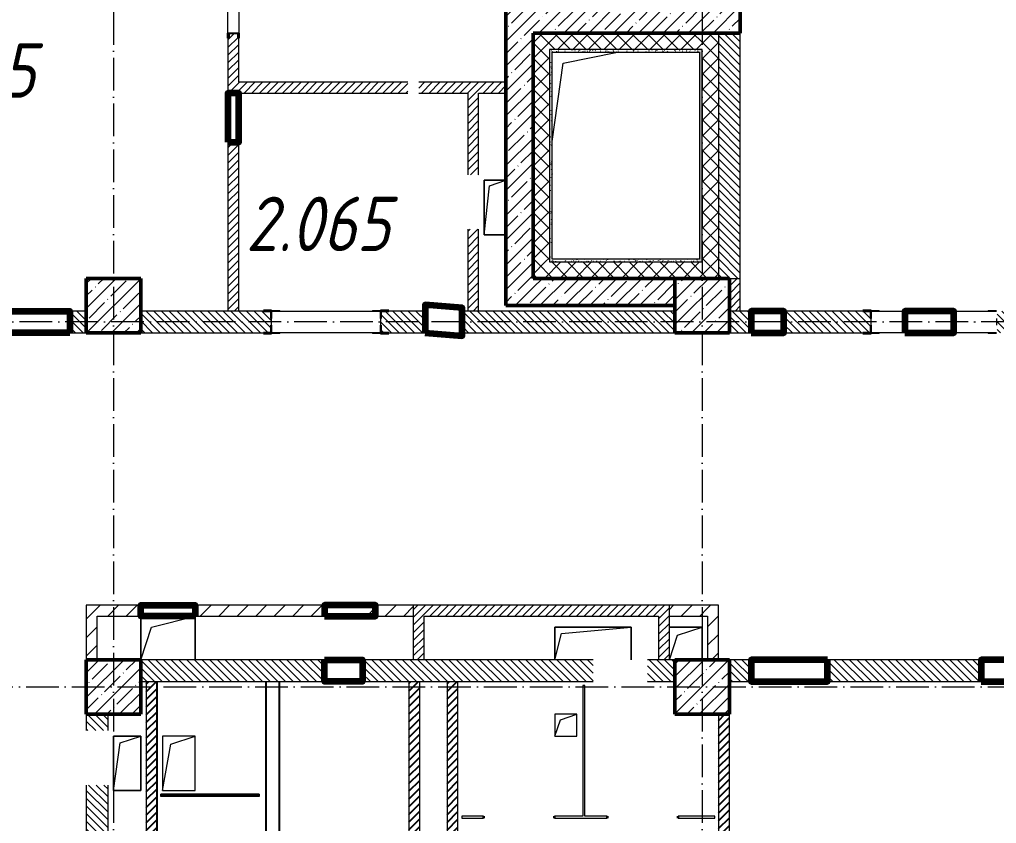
# Model space of a CAD drawing. Header units: millimetres. Extents: x -356862 to 418287, y 0 to 839748.
# Drawn here: x 61297 to 70258, y 509694 to 517072 of the extents above; entities that cross this region are included whole.
import ezdxf

# ---------------------------------------------------------------- set-up
doc = ezdxf.new("R2010")
doc.units = ezdxf.units.MM
doc.linetypes.add('50_200_ШТРИХ_1Т_ш5_п1_п1_', pattern=[700, 500, -100, 0, -100])
for name, color, linetype, lineweight in [('9.7) Заделка 956 шт', 6, 'Continuous', 158), ('A-DOOR-OPNG-MCUT', 7, 'Continuous', 35), ('A-FLOR-____-OTLN', 7, 'Continuous', 9), ('A-GENM-____-MCUT', 7, 'Continuous', 25), ('A-GENM-____-OTLN', 7, 'Continuous', 9), ('A-GENM-____-OTLN-1', 7, 'Continuous', 25), ('A-WALL-____-MCUT', 7, 'Continuous', 13), ('A-WALL-____-MCUT-1', 7, 'Continuous', 9), ('A-WALL-____-MCUT-2', 7, 'Continuous', 50), ('A-WALL-____-PATT-1', 7, 'Continuous', 9), ('A-WALL-FNSH-MCUT-1', 7, 'Continuous', 9), ('I-WALL-____-OTLN', 7, 'Continuous', 9), ('S-COLS-____-MCUT', 7, 'Continuous', 50), ('S-COLS-____-OTLN', 7, 'Continuous', 9), ('S-GRID-____-OTLN-1', 7, '50_200_ШТРИХ_1Т_ш5_п1_п1_', 9), ('Марки помещений', 7, 'Continuous', 9)]:
    doc.layers.add(name, color=color, linetype=linetype, lineweight=lineweight)
doc.layers.add('A-DOOR-____-OTLN-1', color=7, linetype='Continuous', lineweight=9, true_color=0xffffff)
doc.layers.add('A-WALL-____-PATT-2', color=7, linetype='Continuous', lineweight=9, true_color=0x787878)
doc.styles.add('ISOCPEUR_I_2', font='isocpeui.ttf', dxfattribs={"width": 0.85, "height": 2.3})
pattern_1 = [(135, (-15591.663, 459015.94), (-35.35534, -35.35534), [])]
pattern_2 = [(45, (-15591.663, 459015.94), (-35.35534, 35.35534), [])]
pattern_3 = [(45, (-15591.66, 459015.94), (-84.85281, 84.85281), [])]
pattern_4 = [(45, (-15591.66, 459015.94), (-114.04925, 114.04925), []), (45, (-15477.61, 459015.94), (-114.04925, 114.04925), [201.612, -40.322, 3.353, -36.97])]
pattern_5 = [(0, (-15591.663, 459015.94), (81.28, 20.32), [3.353, -57.607, 3.353, -57.607, -325.12]), (0, (-15591.663, 459015.94), (81.28, 20.32), [-121.92, 3.353, -118.567, 3.353, -57.607, -142.24]), (0, (-15591.663, 459015.94), (81.28, 20.32), [-304.8, 3.353, -37.287, 3.353, -98.247]), (120, (-15561.183, 459026.1), (-58.2376362, 60.230545), [3.353, -57.607, 3.353, -57.607, -325.12]), (120, (-15561.183, 459026.1), (-58.2376362, 60.230545), [-121.92, 3.353, -118.567, 3.353, -57.607, -142.24]), (120, (-15561.183, 459026.1), (-58.2376362, 60.230545), [-304.8, 3.353, -37.287, 3.353, -98.247]), (240, (-15551.023, 459066.74), (-23.0423638, -80.550545), [3.353, -57.607, 3.353, -57.607, -325.12]), (240, (-15551.023, 459066.74), (-23.0423638, -80.550545), [-121.92, 3.353, -118.567, 3.353, -57.607, -142.24]), (240, (-15551.023, 459066.74), (-23.0423638, -80.550545), [-304.8, 3.353, -37.287, 3.353, -98.247])]
pattern_6 = [(45, (-15591.66, 459015.94), (-70.71068, 70.71068), []), (135, (-15591.66, 459015.94), (-70.71068, -70.71068), [])]

# ---------------------------------------------------------------- blocks, each defined once
blk = doc.blocks.new('BSC_Колонна _Прямоугольная - 500х500-V36-АР1_План отверстий 2 этажа в осях 1-64_Ю-ЯЯ')
at = {"layer": 'S-COLS-____-OTLN'}
h = blk.add_hatch(dxfattribs=at)
h.set_pattern_fill('FP_46', color=256, style=0, pattern_type=2)
h.set_pattern_definition([(45, (-83150, -51931.04), (-114.04925, 114.04925), []), (45, (-83035.95, -51931.04), (-114.04925, 114.04925), [201.613, -40.323, 3.353, -36.97])])
h.paths.add_polyline_path([(-250, -250), (250, -250), (250, 250), (-250, 250)], flags=0)
at = {"layer": 'S-COLS-____-MCUT'}
for p, q in [((250, 250), (-250, 250)), ((-250, 250), (-250, -250)), ((250, -250), (250, 250)), ((-250, -250), (250, -250))]:
    blk.add_line(p, q, dxfattribs=at)
blk = doc.blocks.new('BSC_Колонна _Прямоугольная - 500х500-V37-АР1_План отверстий 2 этажа в осях 1-64_Ю-ЯЯ')
at = {"layer": 'S-COLS-____-OTLN'}
h = blk.add_hatch(dxfattribs=at)
h.set_pattern_fill('FP_47', color=256, style=0, pattern_type=2)
h.set_pattern_definition([(45, (-83150, -55431.04), (-114.04925, 114.04925), []), (45, (-83035.95, -55431.04), (-114.04925, 114.04925), [201.613, -40.323, 3.353, -36.97])])
h.paths.add_polyline_path([(-250, -250), (250, -250), (250, 250), (-250, 250)], flags=0)
at = {"layer": 'S-COLS-____-MCUT'}
for p, q in [((250, 250), (-250, 250)), ((-250, 250), (-250, -250)), ((250, -250), (250, 250)), ((-250, -250), (250, -250))]:
    blk.add_line(p, q, dxfattribs=at)
blk = doc.blocks.new('BSC_Колонна _Прямоугольная - 500х500-V41-АР1_План отверстий 2 этажа в осях 1-64_Ю-ЯЯ')
at = {"layer": 'S-COLS-____-OTLN'}
h = blk.add_hatch(dxfattribs=at)
h.set_pattern_fill('FP_51', color=256, style=0, pattern_type=2)
h.set_pattern_definition([(45, (-77750, -55431.04), (-114.04925, 114.04925), []), (45, (-77635.95, -55431.04), (-114.04925, 114.04925), [201.613, -40.323, 3.353, -36.97])])
h.paths.add_polyline_path([(-250, -250), (250, -250), (250, 250), (-250, 250)], flags=0)
at = {"layer": 'S-COLS-____-MCUT'}
for p, q in [((250, 250), (-250, 250)), ((-250, 250), (-250, -250)), ((250, -250), (250, 250)), ((-250, -250), (250, -250))]:
    blk.add_line(p, q, dxfattribs=at)
blk = doc.blocks.new('BSC_Колонна _Прямоугольная - 500х500-25978818-АР1_План отверстий 2 этажа в осях 1-64_Ю-ЯЯ')
at = {"layer": 'S-COLS-____-OTLN'}
h = blk.add_hatch(dxfattribs=at)
h.set_pattern_fill('FP_66', color=256, style=0, pattern_type=2)
h.set_pattern_definition([(45, (-77750, -51931.04), (-114.04925, 114.04925), []), (45, (-77635.95, -51931.04), (-114.04925, 114.04925), [201.613, -40.323, 3.353, -36.97])])
h.paths.add_polyline_path([(-250, -250), (250, -250), (250, 250), (-250, 250)], flags=0)
at = {"layer": 'S-COLS-____-MCUT'}
for p, q in [((250, 250), (-250, 250)), ((-250, 250), (-250, -250)), ((250, -250), (250, 250)), ((-250, -250), (250, -250))]:
    blk.add_line(p, q, dxfattribs=at)
blk = doc.blocks.new('DOR_ДУ_распашная__1Ст_Прямоугольная_ШЕР - Вн_650х2100h_Кабинки С_у-17949503-АР1_План отверстий 2 этажа в осях 1-64_Ю-ЯЯ')
at = {"layer": 'A-DOOR-OPNG-MCUT'}
for p, q in [((-325, 10), (-325, -10)), ((325, -10), (325, 10))]:
    blk.add_line(p, q, dxfattribs=at)
blk = doc.blocks.new('154_Стойка_СКБ_Швеллер - СМ-2180_100-28278555-АР1_План отверстий 2 этажа в осях 1-64_Ю-ЯЯ')
at = {"layer": 'A-GENM-____-MCUT'}
for p, q in [((125, 50), (171, 50)), ((125, -50), (125, 50)), ((129.5, 42.4), (129.5, -42.4)), ((171, 42.4), (129.5, 42.4)), ((171, 50), (171, 42.4)), ((171, -50), (125, -50)), ((129.5, -42.4), (171, -42.4)), ((171, -42.4), (171, -50))]:
    blk.add_line(p, q, dxfattribs=at)
blk = doc.blocks.new('154_Стойка_СКБ_Уголок - СМ-2180_200-28268025-АР1_План отверстий 2 этажа в осях 1-64_Ю-ЯЯ')
at = {"layer": 'A-GENM-____-MCUT'}
for p, q in [((125, 156), (125, 81)), ((200, 156), (125, 156)), ((131, 81), (131, 150)), ((131, 150), (200, 150)), ((200, 150), (200, 156)), ((125, 81), (131, 81)), ((131, 19), (125, 19)), ((125, 19), (125, -56)), ((131, -50), (131, 19)), ((125, -56), (200, -56)), ((200, -50), (131, -50)), ((200, -56), (200, -50))]:
    blk.add_line(p, q, dxfattribs=at)
blk = doc.blocks.new('Стойка_Влож_Уголок_Опорный - Уголок-28213941-АР1_План отверстий 2 этажа в осях 1-64_Ю-ЯЯ')
at = {"layer": 'A-GENM-____-OTLN'}
for p, q in [((-212, -6), (-212, 0)), ((0, 0), (0, -6)), ((-212, -75), (-212, -6)), ((-212, -6), (-206, -6)), ((-212, -75), (-206, -75)), ((-6, -6), (0, -6)), ((-6, -75), (0, -75)), ((0, -6), (0, -75))]:
    blk.add_line(p, q, dxfattribs=at)
blk = doc.blocks.new('131_Панель боковая - 900х1500-29281255-АР1_План отверстий 2 этажа в осях 1-64_Ю-ЯЯ')
at = {"layer": 'A-GENM-____-MCUT'}
for p, q in [((450, 5), (-450, 5)), ((-450, 5), (-450, -5)), ((450, -5), (450, 5)), ((-450, -5), (450, -5))]:
    blk.add_line(p, q, dxfattribs=at)
at = {"layer": 'A-GENM-____-OTLN'}
for p, q in [((-450, 10), (450, 10)), ((-450, 5), (-450, 10)), ((450, 10), (450, 5)), ((-450, -10), (-450, -5)), ((-450, -10), (450, -10)), ((450, -5), (450, -10))]:
    blk.add_line(p, q, dxfattribs=at)
blk = doc.blocks.new('AR_Отверстие прямоугольное _в плите_ - AR_Отверстие прямоугольное _в плите_-30459207-АР1_План отверстий 2 этажа в осях 1-64_Ю-ЯЯ')
at = {"layer": 'A-GENM-____-OTLN'}
for p, q in [((100, 100), (-100, 100)), ((-100, 100), (-100, -100)), ((-50, 50), (100, 100)), ((100, -100), (100, 100)), ((-100, -100), (-50, 50)), ((-100, -100), (100, -100))]:
    blk.add_line(p, q, dxfattribs=at)
blk = doc.blocks.new('AR_Отверстие прямоугольное _в плите_ - AR_Отверстие прямоугольное _в плите_-30459336-АР1_План отверстий 2 этажа в осях 1-64_Ю-ЯЯ')
at = {"layer": 'A-GENM-____-OTLN'}
for p, q in [((150, 250), (-150, 250)), ((-150, 250), (-150, -250)), ((-75, 175), (150, 250)), ((150, -250), (150, 250)), ((-150, -250), (-75, 175)), ((-150, -250), (150, -250))]:
    blk.add_line(p, q, dxfattribs=at)
blk = doc.blocks.new('AR_Отверстие прямоугольное _в плите_ - AR_Отверстие прямоугольное _в плите_-V158-АР1_План отверстий 2 этажа в осях 1-64_Ю-ЯЯ')
at = {"layer": 'A-GENM-____-OTLN'}
for p, q in [((125, 250), (-125, 250)), ((-125, 250), (-125, -250)), ((-125, -250), (-62.5, 187.5)), ((-62.5, 187.5), (125, 250)), ((125, -250), (125, 250)), ((-125, -250), (125, -250))]:
    blk.add_line(p, q, dxfattribs=at)
blk = doc.blocks.new('AR_Отверстие прямоугольное _в плите_ - AR_Отверстие прямоугольное _в плите_-30229458-АР1_План отверстий 2 этажа в осях 1-64_Ю-ЯЯ')
at = {"layer": 'A-GENM-____-OTLN'}
for p, q in [((100, 250), (-100, 250)), ((-100, 250), (-100, -250)), ((-100, -250), (-50, 200)), ((-50, 200), (100, 250)), ((-100, -250), (100, -250))]:
    blk.add_line(p, q, dxfattribs=at)
blk = doc.blocks.new('AR_Отверстие прямоугольное _в плите_ - AR_Отверстие прямоугольное _в плите_-30459430-АР1_План отверстий 2 этажа в осях 1-64_Ю-ЯЯ')
at = {"layer": 'A-GENM-____-OTLN'}
for p, q in [((350, 150), (-350, 150)), ((-350, 150), (-350, -150)), ((-350, -150), (-290, 90)), ((-290, 90), (350, 150)), ((350, -150), (350, 150))]:
    blk.add_line(p, q, dxfattribs=at)
blk = doc.blocks.new('AR_Отверстие прямоугольное _в плите_ - AR_Отверстие прямоугольное _в плите_-30552814-АР1_План отверстий 2 этажа в осях 1-64_Ю-ЯЯ')
at = {"layer": 'A-GENM-____-OTLN'}
for p, q in [((-250, 200), (-250, -200)), ((-150, 100), (250, 200)), ((250, -200), (250, 200)), ((-250, -200), (-150, 100))]:
    blk.add_line(p, q, dxfattribs=at)
blk = doc.blocks.new('AR_Отверстие прямоугольное _в плите_ - AR_Отверстие прямоугольное _в плите_-30459338-АР1_План отверстий 2 этажа в осях 1-64_Ю-ЯЯ')
at = {"layer": 'A-GENM-____-OTLN'}
for p, q in [((150, 150), (-150, 150)), ((-75, 75), (150, 150)), ((150, -150), (150, 150)), ((-150, -150), (-75, 75))]:
    blk.add_line(p, q, dxfattribs=at)
blk = doc.blocks.new('AR_Отверстие прямоугольное _в плите_ - AR_Отверстие прямоугольное _в плите_-30552518-АР1_План отверстий 2 этажа в осях 1-64_Ю-ЯЯ')
at = {"layer": 'A-GENM-____-OTLN'}
for p, q in [((-550, 850), (-50, 950)), ((-650, 131.8), (-550, 850))]:
    blk.add_line(p, q, dxfattribs=at)
blk = doc.blocks.new('2этаж')
at = {"layer": 'S-GRID-____-OTLN-1', "color": 251, "ltscale": 0.6, "true_color": 0x636466}
for p, q in [((62158.3, 549908.8), (62158.3, 498997)), ((67558.3, 549908.8), (67558.3, 498997)), ((88482.7, 514297), (-20260.4, 514297)), ((53374.4, 510947), (88482.7, 510947))]:
    blk.add_line(p, q, dxfattribs=at)

msp = doc.modelspace()

# ---------------------------------------------------------------- hatches: boundary and pattern name
h = msp.add_hatch()
h.set_pattern_fill('FP_5', color=256, style=0, pattern_type=2)
h.set_pattern_definition(pattern_2)
h.paths.add_polyline_path([(62458.3366, 505146.983), (62558.3366, 505146.983), (62558.3366, 508096.983), (62458.3366, 508096.983), (62458.3366, 506554.0587)], flags=0)
h.paths.add_polyline_path([(62461.3366, 508099.983), (62555.3366, 508099.983), (62555.3366, 508146.983), (62558.3366, 508146.983), (62558.3366, 510996.983), (62458.3366, 510996.983), (62458.3366, 508146.983), (62461.3366, 508146.983)], flags=0)
h = msp.add_hatch()
h.set_pattern_fill('FP_5', color=256, style=0, pattern_type=2)
h.set_pattern_definition(pattern_2)
h.paths.add_polyline_path([(64968.3366, 507396.983), (64968.3366, 508566.983), (64868.3366, 508566.983), (64868.3366, 507396.983)], flags=0)
h.paths.add_polyline_path([(64868.3366, 508826.983), (64968.3366, 508826.983), (64968.3366, 509196.983), (64965.3366, 509196.983), (64965.3366, 509243.983), (64871.3366, 509243.983), (64871.3366, 509196.983), (64868.3366, 509196.983)], flags=0)
h.paths.add_polyline_path([(64918.3366, 509246.983), (64968.3366, 509246.983), (64968.3366, 510996.983), (64868.3366, 510996.983), (64868.3366, 509246.983), (64871.5281, 509246.983)], flags=0)
h = msp.add_hatch()
h.set_pattern_fill('FP_5', color=256, style=0, pattern_type=2)
h.set_pattern_definition(pattern_2)
h.paths.add_polyline_path([(65218.3366, 507496.983), (65318.3366, 507496.983), (65318.3366, 507646.983), (65218.3366, 507646.983)], flags=0)
h.paths.add_polyline_path([(65218.3366, 507946.983), (65318.3366, 507946.983), (65318.3366, 508566.983), (65218.3366, 508566.983)], flags=0)
h.paths.add_polyline_path([(65318.3366, 508826.983), (65318.3366, 509196.983), (65315.3366, 509196.983), (65315.3366, 509243.983), (65221.3366, 509243.983), (65221.3366, 509196.983), (65218.3366, 509196.983), (65218.3366, 508826.983), (65315.3366, 508826.983)], flags=0)
h.paths.add_polyline_path([(65318.3366, 509246.983), (65318.3366, 510996.983), (65218.3366, 510996.983), (65218.3366, 509246.983), (65315.3366, 509246.983)], flags=0)
h = msp.add_hatch()
h.set_pattern_fill('FP_5', color=256, style=0, pattern_type=2)
h.set_pattern_definition(pattern_2)
h.paths.add_polyline_path([(67715.9366, 505446.983), (67808.3366, 505446.983), (67808.3366, 505900.983), (67800.7366, 505900.983), (67800.7366, 505942.483), (67715.9366, 505942.483), (67715.9366, 505900.983), (67708.3366, 505900.983), (67708.3366, 505446.983)], flags=0)
h.paths.add_polyline_path([(67715.9366, 507101.483), (67800.7366, 507101.483), (67800.7366, 507142.983), (67808.3366, 507142.983), (67808.3366, 507750.983), (67800.7366, 507750.983), (67800.7366, 507792.483), (67715.9366, 507792.483), (67715.9366, 507750.983), (67708.3366, 507750.983), (67708.3366, 507142.983), (67715.9366, 507142.983)], flags=0)
h.paths.add_polyline_path([(67805.3366, 508949.983), (67805.4795, 508996.983), (67808.3366, 508996.983), (67808.3366, 510696.983), (67708.3366, 510696.983), (67708.3366, 508996.983), (67711.3366, 508996.983), (67711.3366, 508949.983)], flags=0)
at = {"layer": 'A-WALL-____-PATT-1'}
h = msp.add_hatch(dxfattribs=at)
h.set_pattern_fill('FP_5', color=256, style=0, pattern_type=2)
h.set_pattern_definition(pattern_2)
h.paths.add_polyline_path([(63308.3366, 514396.983), (63308.3366, 515946.983), (63208.3366, 515946.983), (63208.3366, 514396.983)], flags=0)
h.paths.add_polyline_path([(63215.9366, 516396.983), (63308.3366, 516396.983), (63308.3366, 516900.983), (63300.7366, 516900.983), (63300.7366, 516942.483), (63215.9366, 516942.483), (63215.9366, 516900.983), (63208.3366, 516900.983), (63208.3366, 516396.983)], flags=0)
h.paths.add_polyline_path([(63215.9366, 518101.483), (63300.7366, 518101.483), (63300.7366, 518142.983), (63308.3366, 518142.983), (63308.3366, 519126.983), (63208.3366, 519126.983), (63208.3366, 518142.983), (63215.9366, 518142.983)], flags=0)
h = msp.add_hatch(dxfattribs=at)
h.set_pattern_fill('FP_13', color=256, style=0, pattern_type=2)
h.set_pattern_definition(pattern_4)
h.paths.add_polyline_path([(65758.3366, 514446.983), (66008.3366, 514446.983), (66008.3366, 517196.983), (65758.3366, 517196.983), (65758.3366, 516240.5328)], flags=0)
h = msp.add_hatch(dxfattribs=at)
h.set_pattern_fill('FP_13', color=256, style=0, pattern_type=2)
h.set_pattern_definition(pattern_4)
h.paths.add_polyline_path([(67908.3366, 516946.983), (67908.3366, 517196.983), (66008.3366, 517196.983), (66008.3366, 516946.983), (67465.6869, 516946.983)], flags=0)
h = msp.add_hatch(dxfattribs=at)
h.set_pattern_fill('FP_1', color=256, style=0, pattern_type=2)
h.set_pattern_definition(pattern_6)
h.paths.add_polyline_path([(66008.3366, 514846.983), (66158.3366, 514846.983), (66158.3366, 516946.983), (66008.3366, 516946.983), (66008.3366, 514871.983)], flags=0)
h = msp.add_hatch(dxfattribs=at)
h.set_pattern_fill('FP_1', color=256, style=0, pattern_type=2)
h.set_pattern_definition(pattern_6)
h.paths.add_polyline_path([(67465.6869, 516796.983), (67558.3366, 516796.983), (67558.3366, 516946.983), (66158.3366, 516946.983), (66158.3366, 516796.983), (66183.3366, 516796.983)], flags=0)
h = msp.add_hatch(dxfattribs=at)
h.set_pattern_fill('FP_1', color=256, style=0, pattern_type=2)
h.set_pattern_definition(pattern_6)
h.paths.add_polyline_path([(67558.3366, 514696.983), (67708.3366, 514696.983), (67708.3366, 516946.983), (67558.3366, 516946.983), (67558.3366, 514846.983)], flags=0)
h = msp.add_hatch(dxfattribs=at)
h.set_pattern_fill('FP_6', color=256, style=0, pattern_type=2)
h.set_pattern_definition(pattern_1)
h.paths.add_polyline_path([(67908.3366, 514696.983), (67908.3366, 516946.983), (67708.3366, 516946.983), (67708.3366, 514696.983), (67808.3366, 514696.983)], flags=0)
h = msp.add_hatch(dxfattribs=at)
h.set_pattern_fill('FP_5', color=256, style=0, pattern_type=2)
h.set_pattern_definition(pattern_2)
h.paths.add_polyline_path([(64958.3366, 516396.983), (65758.3366, 516396.983), (65758.3366, 516496.983), (64958.3366, 516496.983), (64958.3366, 516418.4115)], flags=0)
h.paths.add_polyline_path([(63930.6856, 516396.983), (64858.3366, 516396.983), (64858.3366, 516496.983), (63308.3366, 516496.983), (63308.3366, 516396.983)], flags=0)
h = msp.add_hatch(dxfattribs=at)
h.set_pattern_fill('FP_5', color=256, style=0, pattern_type=2)
h.set_pattern_definition(pattern_2)
h.paths.add_polyline_path([(65508.3366, 514396.983), (65508.3366, 515146.983), (65408.3366, 515146.983), (65408.3366, 514396.983)], flags=0)
h.paths.add_polyline_path([(65408.3366, 515646.983), (65508.3366, 515646.983), (65508.3366, 516396.983), (65408.3366, 516396.983), (65408.3366, 516240.5328)], flags=0)
h = msp.add_hatch(dxfattribs=at)
h.set_pattern_fill('FP_1', color=256, style=0, pattern_type=2)
h.set_pattern_definition(pattern_6)
h.paths.add_polyline_path([(67465.6869, 514696.983), (67558.3366, 514696.983), (67558.3366, 514846.983), (66008.3366, 514846.983), (66008.3366, 514696.983), (67308.3366, 514696.983)], flags=0)
h = msp.add_hatch(dxfattribs=at)
h.set_pattern_fill('FP_13', color=256, style=0, pattern_type=2)
h.set_pattern_definition(pattern_4)
h.paths.add_polyline_path([(67308.3366, 514446.983), (67308.3366, 514696.983), (66008.3366, 514696.983), (66008.3366, 514446.983)], flags=0)
h = msp.add_hatch(dxfattribs=at)
h.set_pattern_fill('FP_5', color=256, style=0, pattern_type=2)
h.set_pattern_definition(pattern_2)
h.paths.add_polyline_path([(67908.3366, 514396.983), (67908.3366, 514696.983), (67808.3366, 514696.983), (67808.3366, 514396.983)], flags=0)
h = msp.add_hatch(dxfattribs=at)
h.set_pattern_fill('FP_6', color=256, style=0, pattern_type=2)
h.set_pattern_definition(pattern_1)
h.paths.add_polyline_path([(60864.3366, 514196.983), (61058.3366, 514196.983), (61058.3366, 514396.983), (60864.3366, 514396.983), (60864.3366, 514327.983), (60858.3366, 514327.983), (60858.3366, 514265.983), (60864.3366, 514265.983), (60864.3366, 514198.1258)], flags=0)
h.paths.add_polyline_path([(61908.3366, 514196.983), (61908.3366, 514396.983), (61758.3366, 514396.983), (61758.3366, 514196.983)], flags=0)
h.paths.add_polyline_path([(59511.9339, 514196.983), (59702.3366, 514196.983), (59702.3366, 514265.983), (59708.3366, 514265.983), (59708.3366, 514327.983), (59702.3366, 514327.983), (59702.3366, 514396.983), (59408.3366, 514396.983), (59408.3366, 514196.983)], flags=0)
h = msp.add_hatch(dxfattribs=at)
h.set_pattern_fill('FP_6', color=256, style=0, pattern_type=2)
h.set_pattern_definition(pattern_1)
h.paths.add_polyline_path([(67308.3366, 514196.983), (67308.3366, 514396.983), (65368.3366, 514396.983), (65368.3366, 514196.983), (65698.1862, 514196.983)], flags=0)
h.paths.add_polyline_path([(64614.3366, 514196.983), (65018.3366, 514196.983), (65018.3366, 514396.983), (64614.3366, 514396.983), (64614.3366, 514327.983), (64608.3366, 514327.983), (64608.3366, 514265.983), (64614.3366, 514265.983), (64614.3366, 514197.4274)], flags=0)
h.paths.add_polyline_path([(63602.3366, 514196.983), (63602.3366, 514265.983), (63608.3366, 514265.983), (63608.3366, 514327.983), (63602.3366, 514327.983), (63602.3366, 514396.983), (62408.3366, 514396.983), (62408.3366, 514196.983), (63533.3366, 514196.983)], flags=0)
h = msp.add_hatch(dxfattribs=at)
h.set_pattern_fill('FP_6', color=256, style=0, pattern_type=2)
h.set_pattern_definition(pattern_1)
h.paths.add_polyline_path([(72073.3366, 514196.983), (72073.3366, 514396.983), (71958.3366, 514396.983), (71958.3366, 514393.983), (71911.3366, 514393.3466), (71911.3366, 514199.983), (71958.3366, 514199.983), (71958.3366, 514196.983)], flags=0)
h.paths.add_polyline_path([(70333.3366, 514196.983), (70752.3366, 514196.983), (70752.3366, 514265.983), (70758.3366, 514265.983), (70758.3366, 514327.983), (70752.3366, 514327.983), (70752.3366, 514396.983), (70264.3366, 514396.983), (70264.3366, 514327.983), (70258.3366, 514327.983), (70258.3366, 514265.983), (70264.3366, 514265.983), (70264.3366, 514196.983)], flags=0)
h.paths.add_polyline_path([(68308.3366, 514196.983), (69102.3366, 514197.906), (69102.3366, 514265.983), (69108.3366, 514265.983), (69108.3366, 514327.983), (69102.3366, 514327.983), (69102.3366, 514396.983), (68308.3366, 514396.983), (68308.3366, 514320.0599)], flags=0)
h.paths.add_polyline_path([(68008.3366, 514196.983), (68008.3366, 514396.983), (67808.3366, 514396.983), (67808.3366, 514196.983)], flags=0)
h = msp.add_hatch(dxfattribs=at)
h.set_pattern_fill('FP_4', color=256, style=0, pattern_type=2)
h.set_pattern_definition(pattern_3)
h.paths.add_polyline_path([(63930.6856, 511596.983), (64093.3366, 511596.983), (64093.3366, 511696.983), (62908.3366, 511696.983), (62908.3366, 511596.983)], flags=0)
h.paths.add_polyline_path([(64908.3366, 511596.983), (64908.3366, 511696.983), (64443.3366, 511696.983), (64443.3366, 511596.983)], flags=0)
h.paths.add_polyline_path([(62163.1849, 511596.983), (62408.3366, 511596.983), (62408.3366, 511696.983), (61908.3366, 511696.983), (61908.3366, 511596.983), (62008.3366, 511596.983)], flags=0)
h = msp.add_hatch(dxfattribs=at)
h.set_pattern_fill('FP_5', color=256, style=0, pattern_type=2)
h.set_pattern_definition(pattern_2)
h.paths.add_polyline_path([(67158.3366, 511596.983), (67158.3366, 511696.983), (64908.3366, 511696.983), (64908.3366, 511596.983), (65698.1862, 511596.983)], flags=0)
h = msp.add_hatch(dxfattribs=at)
h.set_pattern_fill('FP_5', color=256, style=0, pattern_type=2)
h.set_pattern_definition(pattern_2)
h.paths.add_polyline_path([(67258.3366, 511196.983), (67258.3366, 511696.983), (67158.3366, 511696.983), (67158.3366, 511196.983)], flags=0)
h = msp.add_hatch(dxfattribs=at)
h.set_pattern_fill('FP_4', color=256, style=0, pattern_type=2)
h.set_pattern_definition(pattern_3)
h.paths.add_polyline_path([(67258.3366, 511596.983), (67608.3366, 511596.983), (67608.3366, 511696.983), (67258.3366, 511696.983)], flags=0)
h = msp.add_hatch(dxfattribs=at)
h.set_pattern_fill('FP_4', color=256, style=0, pattern_type=2)
h.set_pattern_definition(pattern_3)
h.paths.add_polyline_path([(67708.3366, 511196.983), (67708.3366, 511696.983), (67608.3366, 511696.983), (67608.3366, 511196.983)], flags=0)
h = msp.add_hatch(dxfattribs=at)
h.set_pattern_fill('FP_4', color=256, style=0, pattern_type=2)
h.set_pattern_definition(pattern_3)
h.paths.add_polyline_path([(62008.3366, 511196.983), (62008.3366, 511596.983), (61908.3366, 511596.983), (61908.3366, 511196.983)], flags=0)
h = msp.add_hatch(dxfattribs=at)
h.set_pattern_fill('FP_5', color=256, style=0, pattern_type=2)
h.set_pattern_definition(pattern_2)
h.paths.add_polyline_path([(65008.3366, 511196.983), (65008.3366, 511596.983), (64908.3366, 511596.983), (64908.3366, 511196.983)], flags=0)
h = msp.add_hatch(dxfattribs=at)
h.set_pattern_fill('FP_6', color=256, style=0, pattern_type=2)
h.set_pattern_definition(pattern_1)
h.paths.add_polyline_path([(66558.3366, 510996.983), (66558.3366, 511196.983), (64443.3366, 511196.983), (64443.3366, 510996.983), (65698.1862, 510996.983)], flags=0)
h.paths.add_polyline_path([(67308.3366, 510996.983), (67308.3366, 511196.983), (67058.3366, 511196.983), (67058.3366, 510996.983)], flags=0)
h.paths.add_polyline_path([(64093.3366, 510996.983), (64093.3366, 511196.983), (62408.3366, 511196.983), (62408.3366, 510996.983), (63930.6856, 510996.983)], flags=0)
h = msp.add_hatch(dxfattribs=at)
h.set_pattern_fill('FP_6', color=256, style=0, pattern_type=2)
h.set_pattern_definition(pattern_1)
h.paths.add_polyline_path([(72073.3366, 510996.983), (72073.3366, 511196.983), (70818.3366, 511196.983), (70818.3366, 510996.983)], flags=0)
h.paths.add_polyline_path([(69233.1876, 510996.983), (70118.3366, 510996.983), (70118.3366, 511196.983), (68708.3366, 511196.983), (68708.3366, 510996.983)], flags=0)
h.paths.add_polyline_path([(67808.3366, 510996.983), (68008.3366, 510996.983), (68008.3366, 511196.983), (67808.3366, 511196.983)], flags=0)
h = msp.add_hatch(dxfattribs=at)
h.set_pattern_fill('FP_6', color=256, style=0, pattern_type=2)
h.set_pattern_definition(pattern_1)
h.paths.add_polyline_path([(61908.3366, 505946.983), (62108.3366, 505946.983), (62108.3366, 510046.983), (61908.3366, 510046.983), (61908.3366, 506554.0587)], flags=0)
h.paths.add_polyline_path([(61908.3366, 510546.983), (62108.3366, 510546.983), (62108.3366, 510696.983), (61908.3366, 510696.983)], flags=0)
at = {"layer": 'A-WALL-____-PATT-2'}
h = msp.add_hatch(dxfattribs=at)
h.set_pattern_fill('FP_164', color=256, style=0, pattern_type=2)
h.set_pattern_definition(pattern_5)
h.paths.add_polyline_path([(66183.3366, 514871.983), (66183.3366, 516796.983), (66158.3366, 516796.983), (66158.3366, 514871.983)], flags=0)
h = msp.add_hatch(dxfattribs=at)
h.set_pattern_fill('FP_164', color=256, style=0, pattern_type=2)
h.set_pattern_definition(pattern_5)
h.paths.add_polyline_path([(67533.3366, 516771.983), (67533.3366, 516796.983), (66183.3366, 516796.983), (66183.3366, 516771.983), (67465.6869, 516771.983)], flags=0)
h = msp.add_hatch(dxfattribs=at)
h.set_pattern_fill('FP_164', color=256, style=0, pattern_type=2)
h.set_pattern_definition(pattern_5)
h.paths.add_polyline_path([(67533.3366, 514846.983), (67558.3366, 514846.983), (67558.3366, 516796.983), (67533.3366, 516796.983), (67533.3366, 514871.983)], flags=0)
h = msp.add_hatch(dxfattribs=at)
h.set_pattern_fill('FP_164', color=256, style=0, pattern_type=2)
h.set_pattern_definition(pattern_5)
h.paths.add_polyline_path([(67533.3366, 514846.983), (67533.3366, 514871.983), (66158.3366, 514871.983), (66158.3366, 514846.983), (67465.6869, 514846.983)], flags=0)

# ---------------------------------------------------------------- linework, layer by layer
for p, q in [((62558.3366, 508146.983), (62558.3366, 510996.983)), ((63558.3366, 506296.983), (63558.3366, 510996.983)), ((63678.3366, 510996.983), (63678.3366, 506176.983))]:
    msp.add_line(p, q)
at = {"layer": '9.7) Заделка 956 шт'}
for points in [[(63208.3366, 515946.983), (63308.3366, 515946.983), (63308.3366, 516396.983), (63208.3366, 516396.983)], [(65018.3366, 514196.983), (65356.1936, 514168.799), (65356.1936, 514425.1669), (65018.3366, 514453.3509)], [(61758.3366, 514196.983), (61058.3366, 514196.983), (61058.3366, 514396.983), (61758.3366, 514396.983)], [(68008.3366, 514196.983), (68308.3366, 514196.983), (68308.3366, 514396.983), (68008.3366, 514396.983)], [(69418.3366, 514196.983), (69868.3366, 514196.983), (69868.3366, 514396.983), (69418.3366, 514396.983)], [(62908.3366, 511596.983), (62408.3366, 511596.983), (62408.3366, 511696.983), (62908.3366, 511696.983)], [(64093.3366, 511596.983), (64561.6843, 511596.983), (64561.6843, 511696.983), (64093.3366, 511696.983)], [(64093.3366, 511196.983), (64443.3366, 511196.983), (64443.3366, 510996.983), (64093.3366, 510996.983)], [(68708.3366, 511196.983), (68008.3366, 511196.983), (68008.3366, 510996.983), (68708.3366, 510996.983)], [(70118.3366, 510996.983), (70818.3366, 510996.983), (70818.3366, 511196.983), (70118.3366, 511196.983)]]:
    msp.add_lwpolyline(points, close=True, dxfattribs=at)
at = {"layer": 'A-FLOR-____-OTLN'}
for p, q in [((65558.3366, 515596.983), (65758.3366, 515596.983)), ((65558.3366, 515096.983), (65558.3366, 515596.983)), ((65758.3366, 515096.983), (65558.3366, 515096.983)), ((62408.3366, 511196.983), (62408.3366, 511596.983)), ((62908.3366, 511596.983), (62908.3366, 511196.983)), ((66208.3366, 511496.983), (66908.3366, 511496.983)), ((66208.3366, 511196.983), (66208.3366, 511496.983)), ((66908.3366, 511496.983), (66908.3366, 511196.983)), ((67258.3366, 511496.983), (67558.3366, 511496.983)), ((67558.3366, 511496.983), (67558.3366, 511196.983)), ((62158.3366, 510496.983), (62408.3366, 510496.983)), ((62158.3366, 509996.983), (62158.3366, 510496.983)), ((62408.3366, 510496.983), (62408.3366, 509996.983)), ((62408.3366, 509996.983), (62158.3366, 509996.983))]:
    msp.add_line(p, q, dxfattribs=at)
at = {"layer": 'A-WALL-____-MCUT'}
for p, q in [((67708.3366, 516946.983), (67708.3366, 514696.983)), ((67908.3366, 514696.983), (67908.3366, 516946.983)), ((67808.3366, 514696.983), (67908.3366, 514696.983)), ((61908.3366, 514396.983), (61758.3366, 514396.983)), ((63533.3366, 514396.983), (62408.3366, 514396.983)), ((63608.3366, 514265.983), (63608.3366, 514327.983)), ((64608.3366, 514327.983), (64608.3366, 514265.983)), ((65018.3366, 514396.983), (64683.3366, 514396.983)), ((67308.3366, 514396.983), (65368.3366, 514396.983)), ((68008.3366, 514396.983), (67808.3366, 514396.983)), ((69033.3366, 514396.983), (68308.3366, 514396.983)), ((69108.3366, 514265.983), (69108.3366, 514327.983)), ((70258.3366, 514327.983), (70258.3366, 514265.983)), ((61758.3366, 514196.983), (61908.3366, 514196.983)), ((62408.3366, 514196.983), (63533.3366, 514196.983)), ((64683.3366, 514196.983), (65018.3366, 514196.983)), ((65368.3366, 514196.983), (67308.3366, 514196.983)), ((67808.3366, 514196.983), (68008.3366, 514196.983)), ((68308.3366, 514196.983), (69033.3366, 514196.983)), ((64093.3366, 511196.983), (62408.3366, 511196.983)), ((66558.3366, 511196.983), (64443.3366, 511196.983)), ((67308.3366, 511196.983), (67058.3366, 511196.983)), ((68008.3366, 511196.983), (67808.3366, 511196.983)), ((70118.3366, 511196.983), (68708.3366, 511196.983)), ((62408.3366, 510996.983), (64093.3366, 510996.983)), ((64443.3366, 510996.983), (66558.3366, 510996.983)), ((67058.3366, 510996.983), (67308.3366, 510996.983)), ((67808.3366, 510996.983), (68008.3366, 510996.983)), ((68708.3366, 510996.983), (70118.3366, 510996.983)), ((61908.3366, 510696.983), (61908.3366, 510546.983)), ((62108.3366, 510546.983), (62108.3366, 510696.983)), ((61908.3366, 510046.983), (61908.3366, 505946.983)), ((62108.3366, 505946.983), (62108.3366, 510046.983))]:
    msp.add_line(p, q, dxfattribs=at)
at = {"layer": 'A-WALL-____-MCUT-1'}
for p, q in [((66158.3366, 516796.983), (66158.3366, 514846.983)), ((67558.3366, 516796.983), (66158.3366, 516796.983)), ((67558.3366, 514846.983), (67558.3366, 516796.983)), ((66158.3366, 514846.983), (67558.3366, 514846.983)), ((67308.3366, 514696.983), (67308.3366, 514696.983))]:
    msp.add_line(p, q, dxfattribs=at)
at = {"layer": 'A-WALL-____-MCUT-2'}
for p, q in [((65758.3366, 517196.983), (65758.3366, 514446.983)), ((67908.3366, 516946.983), (67908.3366, 517196.983)), ((66008.3366, 514696.983), (66008.3366, 516946.983)), ((66008.3366, 516946.983), (67908.3366, 516946.983)), ((67308.3366, 514696.983), (66008.3366, 514696.983)), ((65758.3366, 514446.983), (67308.3366, 514446.983))]:
    msp.add_line(p, q, dxfattribs=at)
at = {"layer": 'A-WALL-FNSH-MCUT-1'}
for p, q in [((63208.3366, 516900.983), (63208.3366, 516396.983)), ((63308.3366, 516496.983), (63308.3366, 516900.983)), ((66183.3366, 514871.983), (66183.3366, 516771.983)), ((66183.3366, 516771.983), (67533.3366, 516771.983)), ((67533.3366, 516771.983), (67533.3366, 514871.983)), ((64858.3366, 516496.983), (63308.3366, 516496.983)), ((65758.3366, 516496.983), (64958.3366, 516496.983)), ((63308.3366, 516396.983), (64858.3366, 516396.983)), ((64958.3366, 516396.983), (65408.3366, 516396.983)), ((65408.3366, 516396.983), (65408.3366, 515646.983)), ((65508.3366, 516396.983), (65758.3366, 516396.983)), ((65508.3366, 515646.983), (65508.3366, 516396.983)), ((63208.3366, 515946.983), (63208.3366, 514396.983)), ((63308.3366, 514396.983), (63308.3366, 515946.983)), ((65408.3366, 515146.983), (65408.3366, 514396.983)), ((65508.3366, 514396.983), (65508.3366, 515146.983)), ((67533.3366, 514871.983), (66183.3366, 514871.983)), ((67908.3366, 514396.983), (67908.3366, 514696.983)), ((61908.3366, 511696.983), (61908.3366, 511196.983)), ((62408.3366, 511696.983), (61908.3366, 511696.983)), ((64093.3366, 511696.983), (62908.3366, 511696.983)), ((67708.3366, 511696.983), (64443.3366, 511696.983)), ((64908.3366, 511696.983), (64908.3366, 511196.983)), ((67258.3366, 511196.983), (67258.3366, 511696.983)), ((67708.3366, 511196.983), (67708.3366, 511696.983)), ((62008.3366, 511196.983), (62008.3366, 511596.983)), ((62008.3366, 511596.983), (62408.3366, 511596.983)), ((62908.3366, 511596.983), (64093.3366, 511596.983)), ((64443.3366, 511596.983), (64908.3366, 511596.983)), ((65008.3366, 511196.983), (65008.3366, 511596.983)), ((65008.3366, 511596.983), (67158.3366, 511596.983)), ((67158.3366, 511596.983), (67158.3366, 511196.983)), ((67258.3366, 511596.983), (67608.3366, 511596.983)), ((67608.3366, 511596.983), (67608.3366, 511196.983)), ((62458.3366, 510996.983), (62458.3366, 508146.983)), ((64868.3366, 510996.983), (64868.3366, 509246.983)), ((64968.3366, 509246.983), (64968.3366, 510996.983)), ((65218.3366, 510996.983), (65218.3366, 509246.983)), ((65318.3366, 509246.983), (65318.3366, 510996.983)), ((66463.3366, 510961.983), (66463.3366, 509761.983)), ((66483.3366, 510961.983), (66463.3366, 510961.983)), ((66483.3366, 509761.983), (66483.3366, 510961.983)), ((67708.3366, 510696.983), (67708.3366, 508996.983)), ((67808.3366, 508996.983), (67808.3366, 510696.983)), ((65553.3366, 509761.983), (65353.3366, 509761.983)), ((65353.3366, 509761.983), (65353.3366, 509741.983)), ((66463.3366, 509761.983), (66203.3366, 509761.983)), ((66688.3366, 509761.983), (66483.3366, 509761.983)), ((67673.3366, 509761.983), (67338.3366, 509761.983)), ((67673.3366, 509741.983), (67673.3366, 509761.983)), ((65353.3366, 509741.983), (65553.3366, 509741.983)), ((66203.3366, 509741.983), (66688.3366, 509741.983)), ((67338.3366, 509741.983), (67673.3366, 509741.983))]:
    msp.add_line(p, q, dxfattribs=at)
at = {"layer": 'I-WALL-____-OTLN'}
for p, q in [((63208.3366, 516946.983), (63208.3366, 517336.983)), ((63308.3366, 517336.983), (63308.3366, 516946.983)), ((63608.3366, 514396.983), (64608.3366, 514396.983)), ((69108.3366, 514396.983), (69418.3366, 514396.983)), ((69868.3366, 514396.983), (70258.3366, 514396.983)), ((64608.3366, 514196.983), (63608.3366, 514196.983)), ((69418.3366, 514196.983), (69108.3366, 514196.983)), ((70258.3366, 514196.983), (69868.3366, 514196.983))]:
    msp.add_line(p, q, dxfattribs=at)
at = {"layer": 'S-GRID-____-OTLN-1', "color": 251, "ltscale": 0.6, "true_color": 0x636466}
for p, q in [((62158.3366, 549908.7924), (62158.3366, 498996.983)), ((62158.3366, 549908.7924), (62158.3366, 498996.983)), ((67558.3366, 549908.7924), (67558.3366, 498996.983)), ((67558.3366, 549908.7924), (67558.3366, 498996.983)), ((88482.7432, 514296.983), (-20260.4336, 514296.983)), ((88482.7432, 514296.983), (-20260.4336, 514296.983)), ((53374.3699, 510946.983), (88482.7432, 510946.983)), ((53374.3699, 510946.983), (88482.7432, 510946.983))]:
    msp.add_line(p, q, dxfattribs=at)

# ---------------------------------------------------------------- block references
at = {"color": 18, "true_color": 0x000000}
msp.add_blockref('2этаж', (0, 0), dxfattribs=at)
at = {"layer": 'A-DOOR-____-OTLN-1', "rotation": 180}
for p in [(65878.3366, 509751.983), (67013.3366, 509751.983)]:
    msp.add_blockref('DOR_ДУ_распашная__1Ст_Прямоугольная_ШЕР - Вн_650х2100h_Кабинки С_у-17949503-АР1_План отверстий 2 этажа в осях 1-64_Ю-ЯЯ', p, dxfattribs=at)
at = {"layer": 'A-GENM-____-OTLN'}
for name, p in [('AR_Отверстие прямоугольное _в плите_ - AR_Отверстие прямоугольное _в плите_-30552518-АР1_План отверстий 2 этажа в осях 1-64_Ю-ЯЯ', (66833.3366, 515821.983)), ('AR_Отверстие прямоугольное _в плите_ - AR_Отверстие прямоугольное _в плите_-30229458-АР1_План отверстий 2 этажа в осях 1-64_Ю-ЯЯ', (65658.3366, 515346.983)), ('AR_Отверстие прямоугольное _в плите_ - AR_Отверстие прямоугольное _в плите_-30552814-АР1_План отверстий 2 этажа в осях 1-64_Ю-ЯЯ', (62658.3366, 511396.983)), ('AR_Отверстие прямоугольное _в плите_ - AR_Отверстие прямоугольное _в плите_-30459430-АР1_План отверстий 2 этажа в осях 1-64_Ю-ЯЯ', (66558.3366, 511346.983)), ('AR_Отверстие прямоугольное _в плите_ - AR_Отверстие прямоугольное _в плите_-30459338-АР1_План отверстий 2 этажа в осях 1-64_Ю-ЯЯ', (67408.3366, 511346.983)), ('AR_Отверстие прямоугольное _в плите_ - AR_Отверстие прямоугольное _в плите_-30459207-АР1_План отверстий 2 этажа в осях 1-64_Ю-ЯЯ', (66308.3366, 510596.983)), ('AR_Отверстие прямоугольное _в плите_ - AR_Отверстие прямоугольное _в плите_-V158-АР1_План отверстий 2 этажа в осях 1-64_Ю-ЯЯ', (62283.3366, 510246.983)), ('AR_Отверстие прямоугольное _в плите_ - AR_Отверстие прямоугольное _в плите_-30459336-АР1_План отверстий 2 этажа в осях 1-64_Ю-ЯЯ', (62758.3366, 510246.983))]:
    msp.add_blockref(name, p, dxfattribs=at)
for name, p, rotation in [('Стойка_Влож_Уголок_Опорный - Уголок-28213941-АР1_План отверстий 2 этажа в осях 1-64_Ю-ЯЯ', (63608.3366, 514402.983), 89.99999999999957), ('Стойка_Влож_Уголок_Опорный - Уголок-28213941-АР1_План отверстий 2 этажа в осях 1-64_Ю-ЯЯ', (64608.3366, 514190.983), 269.9999999999995), ('Стойка_Влож_Уголок_Опорный - Уголок-28213941-АР1_План отверстий 2 этажа в осях 1-64_Ю-ЯЯ', (69108.3366, 514402.983), 89.99999999999962), ('Стойка_Влож_Уголок_Опорный - Уголок-28213941-АР1_План отверстий 2 этажа в осях 1-64_Ю-ЯЯ', (70258.3366, 514190.983), 269.9999999999996), ('131_Панель боковая - 900х1500-29281255-АР1_План отверстий 2 этажа в осях 1-64_Ю-ЯЯ', (63043.3366, 509951.983), 180)]:
    msp.add_blockref(name, p, dxfattribs=dict(at, rotation=rotation))
at = {"layer": 'A-GENM-____-OTLN-1'}
for name, p, rotation in [('154_Стойка_СКБ_Швеллер - СМ-2180_100-28278555-АР1_План отверстий 2 этажа в осях 1-64_Ю-ЯЯ', (63258.3366, 517071.983), 269.9999999999999), ('154_Стойка_СКБ_Уголок - СМ-2180_200-28268025-АР1_План отверстий 2 этажа в осях 1-64_Ю-ЯЯ', (63733.3366, 514346.983), 180), ('154_Стойка_СКБ_Уголок - СМ-2180_200-28268025-АР1_План отверстий 2 этажа в осях 1-64_Ю-ЯЯ', (69233.3366, 514346.983), 180)]:
    msp.add_blockref(name, p, dxfattribs=dict(at, rotation=rotation))
msp.add_blockref('154_Стойка_СКБ_Уголок - СМ-2180_200-28268025-АР1_План отверстий 2 этажа в осях 1-64_Ю-ЯЯ', (64483.3366, 514246.983), dxfattribs=at)
at = {"layer": 'S-COLS-____-OTLN'}
for name, p in [('BSC_Колонна _Прямоугольная - 500х500-V41-АР1_План отверстий 2 этажа в осях 1-64_Ю-ЯЯ', (62158.3366, 514446.983)), ('BSC_Колонна _Прямоугольная - 500х500-V37-АР1_План отверстий 2 этажа в осях 1-64_Ю-ЯЯ', (67558.3366, 514446.983)), ('BSC_Колонна _Прямоугольная - 500х500-25978818-АР1_План отверстий 2 этажа в осях 1-64_Ю-ЯЯ', (62158.3366, 510946.983)), ('BSC_Колонна _Прямоугольная - 500х500-V36-АР1_План отверстий 2 этажа в осях 1-64_Ю-ЯЯ', (67558.3366, 510946.983))]:
    msp.add_blockref(name, p, dxfattribs=at)

# ---------------------------------------------------------------- texts
at = {"layer": 'Марки помещений', "char_height": 500, "width": 785.65375, "attachment_point": 1, "style": 'ISOCPEUR_I_2'}
for s, insert in [('2.025', (60135.8962, 516854.442)), ('2.065', (63372.5698, 515446.6847))]:
    msp.add_mtext(s, dxfattribs=dict(at, insert=insert))

doc.saveas('drawing.dxf')
